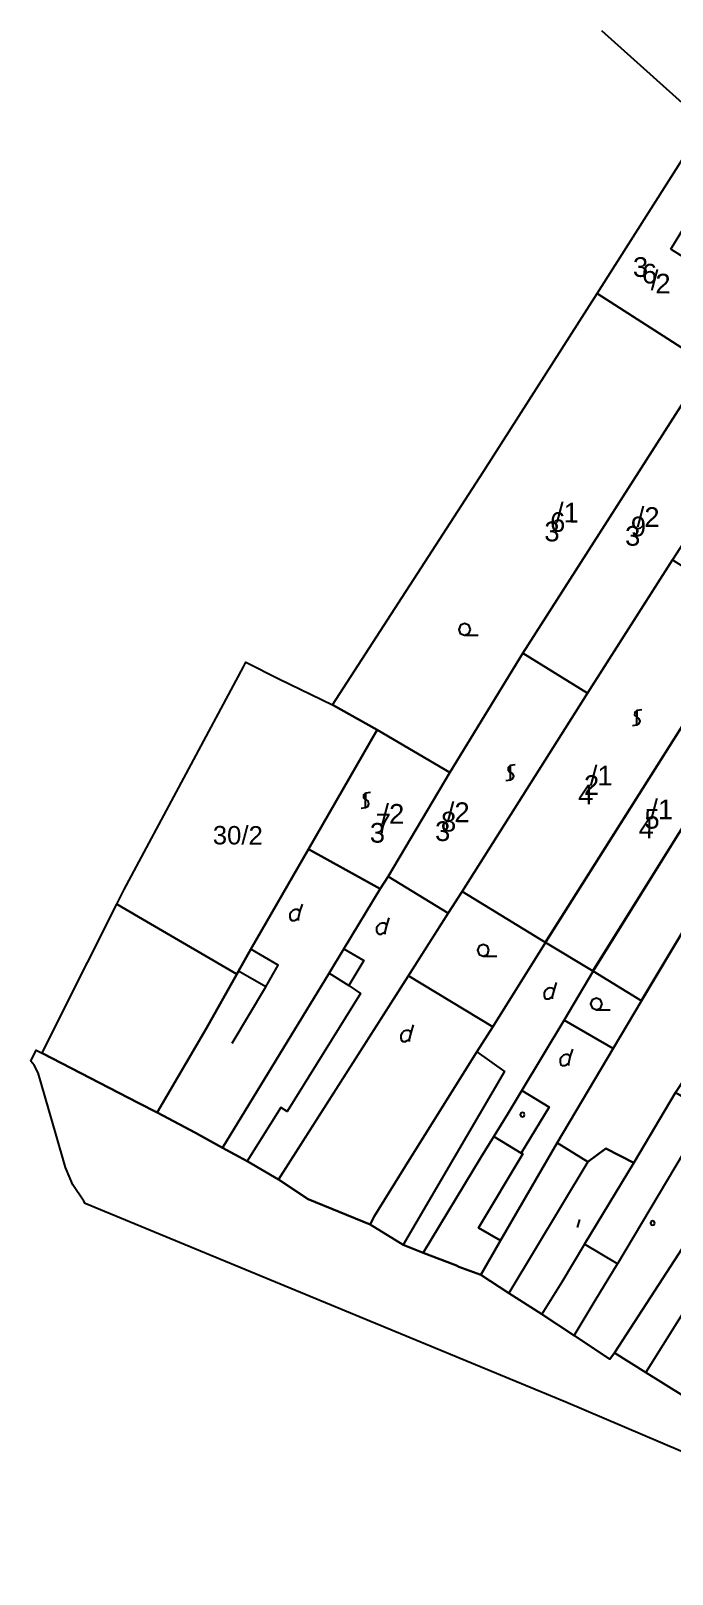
# Model space of a CAD drawing. Header units: millimetres. Extents: x 465413 to 906494, y 3230838 to 3487418.
# Drawn here: x 465413 to 567828, y 3241042 to 3487418 of the extents above; entities that cross this region are included whole.
import ezdxf

# ---------------------------------------------------------------- set-up
doc = ezdxf.new("R2010")
doc.units = ezdxf.units.MM
doc.header["$LTSCALE"] = 500
doc.layers.add('P', color=250, linetype='Continuous')
doc.layers.add('Text', color=250, linetype='Continuous', lineweight=100)

msp = doc.modelspace()

# ---------------------------------------------------------------- linework, layer by layer
at = {"layer": 'P', "color": 2, "linetype": 'Continuous'}
for p, q in [((547550, 3341873), (580956, 3394686)), ((580956, 3394686), (547550, 3341873)), ((555160, 3337339), (588121, 3390154)), ((588121, 3390154), (555160, 3337339)), ((562879, 3332545), (582005, 3364570)), ((582005, 3364570), (562879, 3332545))]:
    msp.add_line(p, q, dxfattribs=at)
at = {"layer": 'P', "color": 252, "linetype": 'Continuous'}
for points in [[(742574, 3333465), (719611, 3351498), (686315, 3378361), (679099, 3384142), (667895, 3393177), (636082, 3418806), (624509, 3428457), (598265, 3450675), (589715, 3457820), (573119, 3472628), (556579, 3487418)], [(573119, 3472628), (589715, 3457820), (585895, 3452103), (577170, 3439391), (573519, 3434157), (555829, 3445471), (573119, 3472628)], [(537715, 3417071), (555829, 3445471), (573519, 3434157), (573013, 3433415), (543979, 3388067), (532343, 3369020), (520702, 3375805), (513590, 3379836), (537715, 3417071)], [(573013, 3433415), (583353, 3426877), (567900, 3402969), (554319, 3381660), (543979, 3388067), (573013, 3433415)], [(580968, 3394671), (547604, 3341859), (534275, 3350029), (554319, 3381660), (567900, 3402969), (580968, 3394671)], [(535601, 3391861), (535343, 3392532), (534674, 3392796), (534003, 3392538), (533740, 3391869), (533998, 3391217), (534666, 3390935), (535338, 3391211), (535601, 3391861)], [(588133, 3390137), (555197, 3337324), (547604, 3341859), (580968, 3394671), (588133, 3390137)], [(534666, 3390935), (536863, 3390926)], [(562920, 3332546), (555197, 3337324), (588133, 3390137), (595299, 3385734), (582035, 3364553), (562920, 3332546)], [(543979, 3388067), (554319, 3381660), (534275, 3350029), (532064, 3346539), (522485, 3352441), (532343, 3369020), (543979, 3388067)], [(479553, 3348877), (480322, 3350363), (499377, 3385887), (499753, 3386630), (504990, 3383985), (513590, 3379836), (520702, 3375805), (509754, 3356755), (500550, 3340806), (498563, 3337316), (498300, 3336814), (484543, 3344855), (479121, 3348004), (479553, 3348877)], [(562236, 3378910), (561844, 3378632), (561842, 3378148), (562176, 3377831)], [(562207, 3376509), (562218, 3379003)], [(562208, 3376621), (562581, 3376842), (562732, 3377233), (562584, 3377606), (562232, 3377830)], [(562981, 3379000), (562217, 3378928)], [(532343, 3369020), (522485, 3352441), (521211, 3350455), (509754, 3356755), (520702, 3375805), (532343, 3369020)], [(561482, 3376512), (562208, 3376621)], [(542025, 3370116), (541652, 3369838), (541650, 3369373), (541983, 3369036)], [(542015, 3367733), (542026, 3370227)], [(542016, 3367845), (542370, 3368048), (542521, 3368438), (542373, 3368830), (542021, 3369036)], [(542770, 3370224), (542025, 3370134)], [(518910, 3365707), (518519, 3365448), (518517, 3364964), (518850, 3364646)], [(518882, 3363325), (518892, 3365819)], [(519655, 3365815), (518892, 3365726)], [(541271, 3367736), (542016, 3367845)], [(518156, 3363328), (518882, 3363436)], [(518882, 3363436), (519256, 3363640), (519387, 3364030), (519259, 3364421), (518906, 3364646)], [(558384, 3324953), (562920, 3332546), (582035, 3364553), (594176, 3357152), (568350, 3317914), (561696, 3306700), (557258, 3308971), (554383, 3306861), (549463, 3309878), (558384, 3324953)], [(521211, 3350455), (515421, 3340857), (513041, 3336995), (496009, 3309093), (491701, 3311474), (485610, 3314756), (493463, 3328217), (498300, 3336814), (498563, 3337316), (500550, 3340806), (509754, 3356755), (521211, 3350455)], [(532064, 3346539), (504977, 3304068), (499983, 3306955), (496009, 3309093), (513041, 3336995), (515421, 3340857), (521211, 3350455), (522485, 3352441), (532064, 3346539)], [(539173, 3328401), (525714, 3336571), (532064, 3346539), (534275, 3350029), (547604, 3341859), (539173, 3328401)], [(484543, 3344855), (498300, 3336814), (493463, 3328217), (485610, 3314756), (482545, 3316276), (467223, 3324194), (467787, 3325438), (474467, 3338662), (479121, 3348004), (484543, 3344855)], [(508144, 3345391), (508145, 3345763), (508391, 3346767), (508262, 3347009), (508021, 3347141), (507649, 3347142), (507276, 3347013), (507014, 3346772), (506752, 3346401), (506750, 3345899), (506897, 3345526), (507139, 3345395), (507511, 3345393), (507772, 3345522), (508145, 3345763)], [(508391, 3346767), (508787, 3348012)], [(522266, 3344588), (522644, 3345833)], [(522000, 3343212), (522002, 3343584), (522266, 3344588), (522137, 3344830), (521877, 3344962), (521505, 3344963), (521132, 3344835), (520871, 3344594), (520627, 3344222), (520625, 3343720), (520754, 3343347), (520995, 3343216), (521386, 3343214), (521629, 3343344), (522002, 3343584)], [(539362, 3310924), (537263, 3307546), (528044, 3292360), (524848, 3293601), (519576, 3296880), (520251, 3298124), (525909, 3307220), (536663, 3324410), (539173, 3328401), (547604, 3341859), (555197, 3337324), (550605, 3329470), (543803, 3318257), (541610, 3314525), (539362, 3310924)], [(538572, 3340631), (538333, 3341302), (537664, 3341584), (536993, 3341307), (536730, 3340639), (536988, 3339986), (537657, 3339723), (538328, 3339981), (538572, 3340631)], [(537657, 3339723), (539853, 3339714)], [(569713, 3269445), (563606, 3273211), (558631, 3276358), (577792, 3305890), (580807, 3310363), (593687, 3328660), (594380, 3329793), (598386, 3335527), (602111, 3340760), (612748, 3333960), (592334, 3303075), (587559, 3295985), (571286, 3271690), (569713, 3269445)], [(536663, 3324410), (525909, 3307220), (520251, 3298124), (519576, 3296880), (509710, 3300922), (504977, 3304068), (525714, 3336571), (539173, 3328401), (536663, 3324410)], [(562920, 3332546), (558384, 3324953), (550605, 3329470), (555197, 3337324), (562920, 3332546)], [(548739, 3332865), (548741, 3333238), (549005, 3334242), (548876, 3334484), (548635, 3334615), (548244, 3334617), (547890, 3334488), (547628, 3334247), (547366, 3333876), (547364, 3333374), (547493, 3333001), (547734, 3332870), (548125, 3332868), (548367, 3332997), (548741, 3333238)], [(549005, 3334242), (549383, 3335487)], [(556646, 3332070), (556406, 3332741), (555738, 3333004), (555066, 3332746), (554803, 3332077), (555061, 3331425), (555730, 3331143), (556401, 3331419), (556646, 3332070)], [(555730, 3331143), (557926, 3331134)], [(526123, 3327468), (526500, 3328714)], [(558384, 3324953), (549463, 3309878), (540391, 3294300), (536919, 3296306), (543966, 3308151), (543706, 3308263), (548166, 3315615), (543803, 3318257), (550605, 3329470), (558384, 3324953)], [(525857, 3326092), (525858, 3326464), (526123, 3327468), (525994, 3327711), (525734, 3327842), (525361, 3327844), (524989, 3327715), (524727, 3327474), (524484, 3327103), (524482, 3326600), (524610, 3326228), (524852, 3326096), (525243, 3326095), (525485, 3326224), (525858, 3326464)], [(615305, 3241042), (550856, 3268518), (474104, 3300194), (473863, 3300567), (472125, 3303198), (470945, 3305939), (469422, 3311324), (466578, 3321088), (465950, 3322319), (465413, 3322954), (466276, 3324700), (467223, 3324194), (482545, 3316276), (485610, 3314756), (491701, 3311474), (496009, 3309093), (499983, 3306955), (504977, 3304068), (509710, 3300922), (519576, 3296880), (524848, 3293601), (528044, 3292360), (533396, 3290328), (533786, 3290084), (537261, 3288823), (541734, 3285920), (547043, 3282529), (552203, 3279139), (557864, 3275356), (558631, 3276358), (563606, 3273211), (569713, 3269445)], [(551320, 3322246), (551321, 3322619), (551567, 3323623), (551457, 3323865), (551197, 3323996), (550824, 3323998), (550452, 3323869), (550190, 3323628), (549947, 3323257), (549944, 3322755), (550073, 3322363), (550315, 3322250), (550687, 3322249), (550948, 3322360), (551321, 3322619)], [(551567, 3323623), (551963, 3324868)], [(548166, 3315615), (543706, 3308263), (539362, 3310924), (541610, 3314525), (543803, 3318257), (548166, 3315615)], [(568350, 3317914), (573586, 3314896), (574143, 3314633), (580807, 3310363), (577792, 3305890), (558631, 3276358), (557864, 3275356), (552203, 3279139), (555539, 3284746), (559118, 3290594), (553826, 3293742), (561696, 3306700), (568350, 3317914)], [(544271, 3314403), (544179, 3314627), (543937, 3314739), (543676, 3314629), (543564, 3314406), (543674, 3314145), (543934, 3314051), (544177, 3314143), (544271, 3314403)], [(543706, 3308263), (543966, 3308151), (536919, 3296306), (540391, 3294300), (537261, 3288823), (533786, 3290084), (533396, 3290328), (528044, 3292360), (537263, 3307546), (539362, 3310924), (543706, 3308263)], [(547043, 3282529), (541734, 3285920), (537261, 3288823), (540391, 3294300), (549463, 3309878), (554383, 3306861), (557258, 3308971), (561696, 3306700), (553826, 3293742), (550228, 3287634), (547043, 3282529)], [(552720, 3296371), (553098, 3297635)], [(565063, 3297083), (564971, 3297325), (564710, 3297420), (564468, 3297328), (564355, 3297086), (564466, 3296825), (564708, 3296731), (564968, 3296823), (565063, 3297083)]]:
    msp.add_lwpolyline(points, dxfattribs=at)
at = {"layer": 'P', "color": 1, "linetype": 'Continuous'}
for points in [[(567602, 3452551), (572942, 3461276), (581222, 3456236), (575565, 3447530), (573393, 3448786), (572138, 3446912), (569520, 3448300), (570832, 3450528), (567602, 3452551)], [(515421, 3340857), (518614, 3338982), (516216, 3334991)], [(497566, 3325818), (502926, 3334785), (504932, 3338276), (500550, 3340806)], [(502926, 3334785), (498563, 3337316)], [(513041, 3336995), (516216, 3334991), (518034, 3333736), (506325, 3314913), (505341, 3315550), (499983, 3306955)], [(536663, 3324410), (541079, 3321265), (524848, 3293601)], [(573586, 3314896), (559118, 3290594)], [(554383, 3306861), (541734, 3285920)], [(563606, 3273211), (582209, 3302875), (577792, 3305890)]]:
    msp.add_lwpolyline(points, dxfattribs=at)

# ---------------------------------------------------------------- texts
at = {"layer": 'Text', "color": 252, "linetype": 'Continuous', "attachment_point": 4, "rotation": 359.76385}
for s, insert, char_height, width in [('{\\fArialMT|b0|i0|c1|p15;3}', (561560, 3449691), 3145.27, 3182.49), ('{\\fArialMT|b0|i0|c1|p15;6}', (562989, 3448643), 3145.27, 3201.1), ('{\\fArialMT|b0|i0|c1|p15;/}', (564417, 3447595), 3145.27, 3201.1), ('{\\fArialMT|b0|i0|c1|p15;2}', (565141, 3447071), 3145.27, 3201.1), ('{\\fArialMT|b0|i0|c1|p15;6}', (548327, 3408987), 3145.27, 3201.1), ('{\\fArialMT|b0|i0|c1|p15;/1}', (549264, 3410491), 3145.27, 6402.21), ('{\\fArialMT|b0|i0|c1|p15;9}', (561222, 3408282), 3145.27, 3201.1), ('{\\fArialMT|b0|i0|c1|p15;/2}', (562159, 3409786), 3145.27, 6402.21), ('{\\fArialMT|b0|i0|c1|p15;3}', (547409, 3407483), 3163.88, 3201.1), ('{\\fArialMT|b0|i0|c1|p15;3}', (560304, 3406779), 3145.27, 3201.1), ('{\\fArialMT|b0|i0|c1|p15;2}', (553737, 3367015), 3145.27, 3201.1), ('{\\fArialMT|b0|i0|c1|p15;/1}', (554674, 3368519), 3145.27, 6402.21), ('{\\fArialMT|b0|i0|c1|p15;4}', (552819, 3365511), 3145.27, 3201.1), ('{\\fArialMT|b0|i0|c1|p15;/2}', (521391, 3362402), 3145.27, 6402.21), ('{\\fArialMT|b0|i0|c1|p15;/2}', (531814, 3362657), 3163.88, 6420.82), ('{\\fArialMT|b0|i0|c1|p15;5}', (563393, 3361615), 3145.27, 3219.71), ('{\\fArialMT|b0|i0|c1|p15;/1}', (564330, 3363119), 3145.27, 6402.21), ('{\\fArialMT|b0|i0|c1|p15;30/2}', (494465, 3358996), 2940.55, 11966.92), ('{\\fArialMT|b0|i0|c1|p15;3}', (519536, 3359376), 3145.27, 3201.1), ('{\\fArialMT|b0|i0|c1|p15;7}', (520473, 3360899), 3145.27, 3201.1), ('{\\fArialMT|b0|i0|c1|p15;3}', (529959, 3359631), 3145.27, 3201.1), ('{\\fArialMT|b0|i0|c1|p15;8}', (530896, 3361154), 3163.88, 3201.1), ('{\\fArialMT|b0|i0|c1|p15;4}', (562475, 3360111), 3145.27, 3201.1)]:
    msp.add_mtext(s, dxfattribs=dict(at, insert=insert, char_height=char_height, width=width))

doc.saveas('drawing.dxf')
